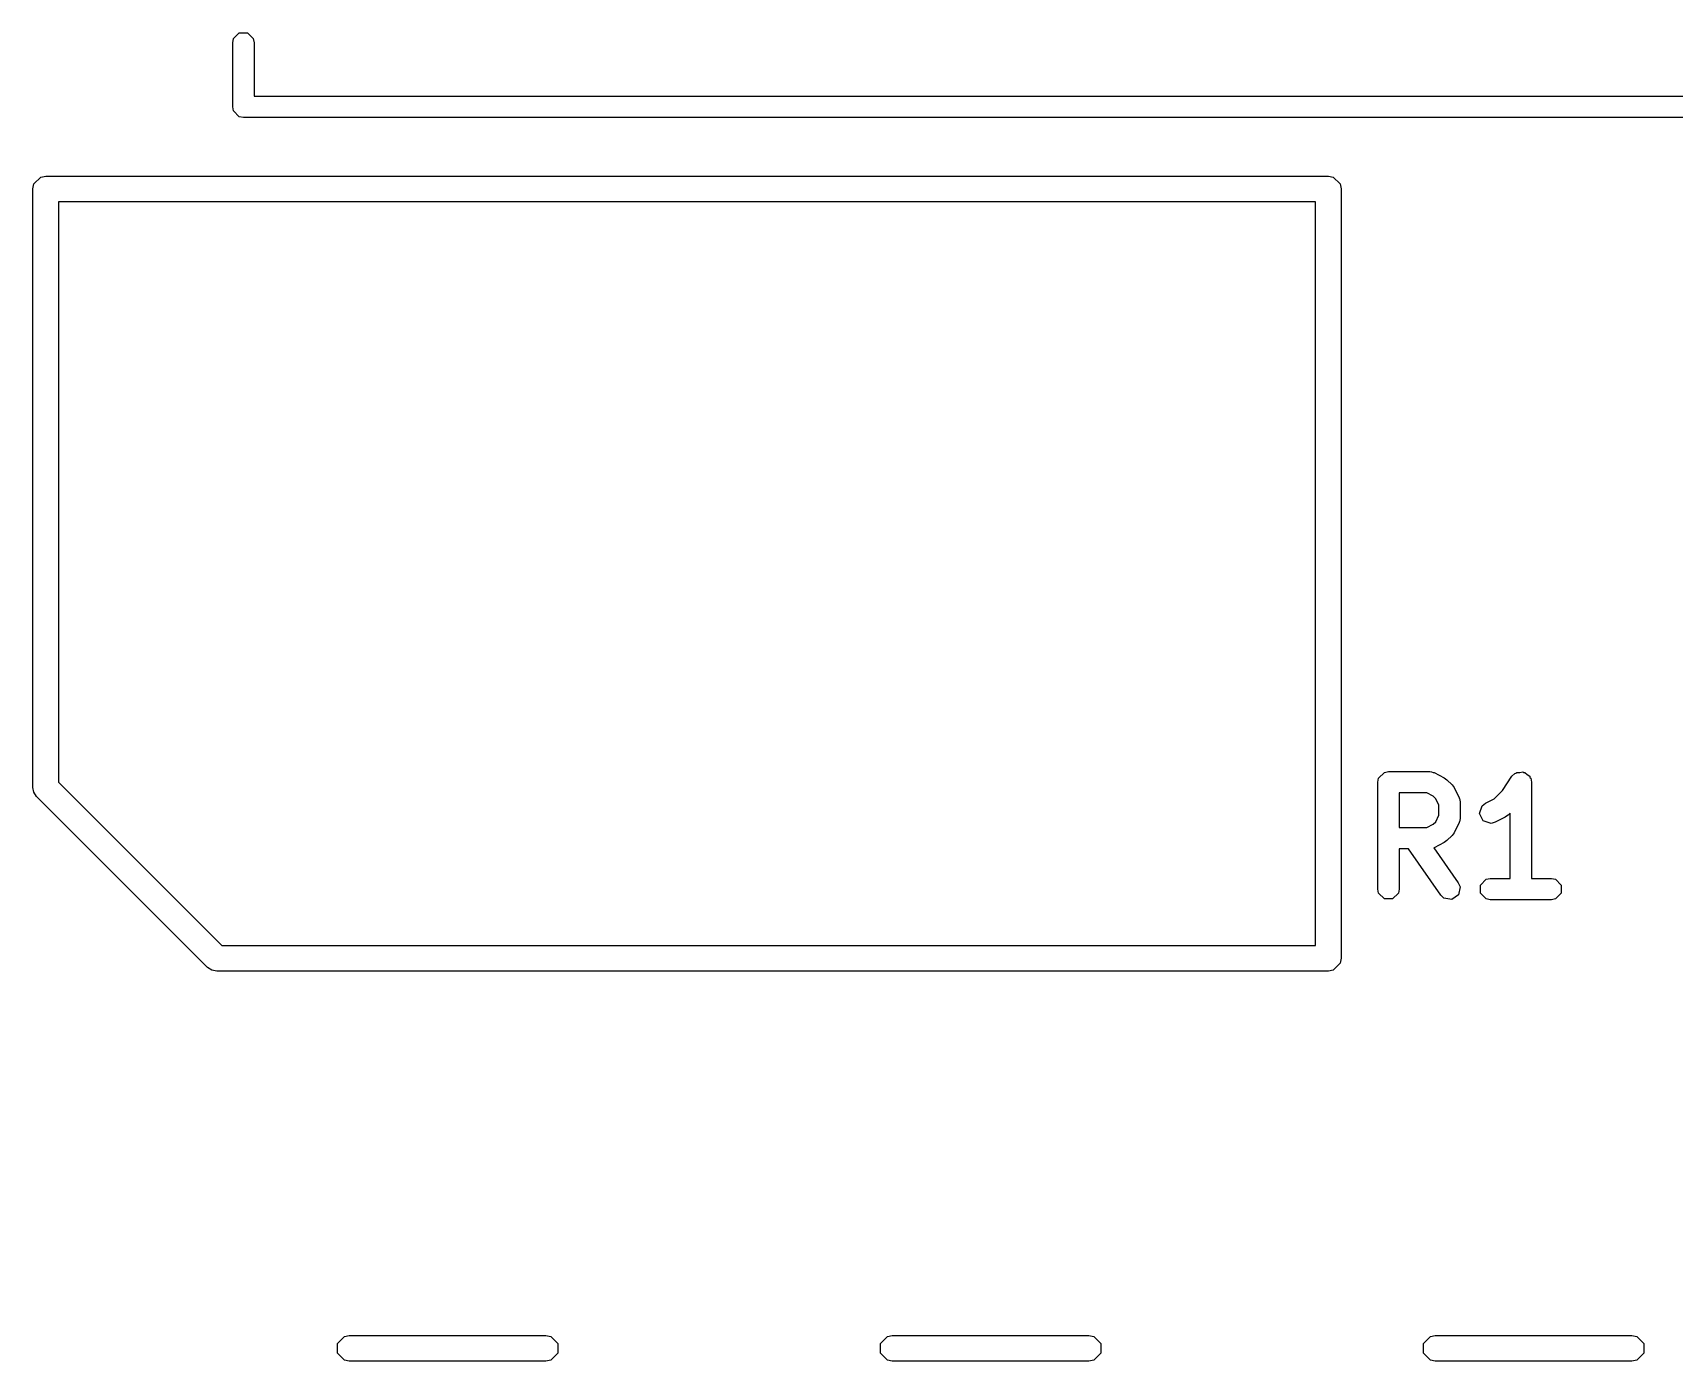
# Model space of a CAD drawing. Header units: inches. Extents: x 0.47 to 2.28, y -2.25 to -0.47.
# Drawn here: x 1.0547 to 1.357, y -1.651 to -1.4063 of the extents above; entities that cross this region are included whole.
import ezdxf

# ---------------------------------------------------------------- set-up
doc = ezdxf.new("R2010")
doc.units = ezdxf.units.IN
doc.header["$MEASUREMENT"] = 0
doc.layers.add('F.Silkscreen', color=41, linetype='CONTINUOUS', true_color=0xf2eda1)

msp = doc.modelspace()

# ---------------------------------------------------------------- linework, layer by layer
at = {"layer": 'F.Silkscreen', "linetype": 'CONTINUOUS'}
for p, q in [((1.09154, -1.40811), (1.09169, -1.40736)), ((1.09154, -1.41992), (1.09154, -1.40811)), ((1.09169, -1.40736), (1.09275, -1.40629)), ((1.09275, -1.40629), (1.09426, -1.40629)), ((1.09426, -1.40629), (1.09532, -1.40736)), ((1.09532, -1.40736), (1.09547, -1.40811)), ((1.09547, -1.40811), (1.09547, -1.41795)), ((1.09169, -1.42067), (1.09154, -1.41992)), ((1.09547, -1.41795), (1.81201, -1.41795)), ((1.09275, -1.42174), (1.09169, -1.42067)), ((1.0935, -1.42189), (1.09275, -1.42174)), ((1.81398, -1.42189), (1.0935, -1.42189)), ((1.05472, -1.43504), (1.0549, -1.43414)), ((1.05472, -1.54528), (1.05472, -1.43504)), ((1.0549, -1.43414), (1.05618, -1.43286)), ((1.05618, -1.43286), (1.05709, -1.43268)), ((1.05709, -1.43268), (1.29331, -1.43268)), ((1.29331, -1.43268), (1.29421, -1.43286)), ((1.29421, -1.43286), (1.29549, -1.43414)), ((1.29549, -1.43414), (1.29567, -1.43504)), ((1.29567, -1.43504), (1.29567, -1.57677)), ((1.05945, -1.4374), (1.05945, -1.5443)), ((1.29094, -1.4374), (1.05945, -1.4374)), ((1.29094, -1.57441), (1.29094, -1.4374)), ((1.05945, -1.5443), (1.08956, -1.57441)), ((1.3024, -1.54434), (1.30255, -1.54358)), ((1.3024, -1.56402), (1.3024, -1.54434)), ((1.30255, -1.54358), (1.30361, -1.54252)), ((1.30361, -1.54252), (1.30437, -1.54237)), ((1.30437, -1.54237), (1.31187, -1.54237)), ((1.31187, -1.54237), (1.31196, -1.54239)), ((1.31196, -1.54239), (1.31201, -1.54237)), ((1.31201, -1.54237), (1.31231, -1.54245)), ((1.31231, -1.54245), (1.31262, -1.54252)), ((1.31262, -1.54252), (1.31265, -1.54255)), ((1.31265, -1.54255), (1.31275, -1.54257)), ((1.31275, -1.54257), (1.31462, -1.54351)), ((1.31462, -1.54351), (1.31487, -1.54371)), ((1.31487, -1.54371), (1.31513, -1.54388)), ((1.31513, -1.54388), (1.31607, -1.54482)), ((1.32534, -1.54589), (1.3271, -1.54324)), ((1.3271, -1.54324), (1.32764, -1.5427)), ((1.32764, -1.5427), (1.32784, -1.54266)), ((1.32784, -1.54266), (1.32799, -1.54252)), ((1.32799, -1.54252), (1.32856, -1.54252)), ((1.32856, -1.54252), (1.32912, -1.5424)), ((1.32912, -1.5424), (1.32929, -1.54252)), ((1.32929, -1.54252), (1.32949, -1.54252)), ((1.32949, -1.54252), (1.3299, -1.54292)), ((1.3299, -1.54292), (1.33038, -1.54324)), ((1.33038, -1.54324), (1.33042, -1.54344)), ((1.33042, -1.54344), (1.33056, -1.54358)), ((1.33056, -1.54358), (1.33071, -1.54434)), ((1.33071, -1.54434), (1.33071, -1.56205)), ((1.0549, -1.54618), (1.05472, -1.54528)), ((1.05542, -1.54695), (1.0549, -1.54618)), ((1.08691, -1.57844), (1.05542, -1.54695)), ((1.3114, -1.5463), (1.30634, -1.5463)), ((1.30634, -1.5463), (1.30634, -1.55268)), ((1.31258, -1.54689), (1.3114, -1.5463)), ((1.31306, -1.54738), (1.31258, -1.54689)), ((1.31365, -1.54855), (1.31306, -1.54738)), ((1.31607, -1.54482), (1.31625, -1.54508)), ((1.31625, -1.54508), (1.31644, -1.54533)), ((1.31644, -1.54533), (1.31738, -1.5472)), ((1.31738, -1.5472), (1.3174, -1.5473)), ((1.3174, -1.5473), (1.31744, -1.54733)), ((1.31744, -1.54733), (1.3175, -1.54764)), ((1.32224, -1.5482), (1.32382, -1.5474)), ((1.32382, -1.5474), (1.32534, -1.54589)), ((1.31306, -1.55161), (1.31365, -1.55043)), ((1.31365, -1.55043), (1.31365, -1.54855)), ((1.3175, -1.54764), (1.31758, -1.54794)), ((1.31758, -1.54794), (1.31757, -1.54799)), ((1.31757, -1.54799), (1.31759, -1.54808)), ((1.31759, -1.54808), (1.31759, -1.5509)), ((1.32115, -1.5501), (1.32163, -1.54867)), ((1.32183, -1.55145), (1.32115, -1.5501)), ((1.32163, -1.54867), (1.32224, -1.5482)), ((1.32638, -1.55041), (1.32612, -1.55059)), ((1.32677, -1.55002), (1.32638, -1.55041)), ((1.32677, -1.56205), (1.32677, -1.55002)), ((1.30634, -1.55268), (1.3114, -1.55268)), ((1.3114, -1.55268), (1.31258, -1.55209)), ((1.31258, -1.55209), (1.31306, -1.55161)), ((1.31738, -1.55178), (1.31644, -1.55365)), ((1.3174, -1.55168), (1.31738, -1.55178)), ((1.31744, -1.55165), (1.3174, -1.55168)), ((1.3175, -1.55134), (1.31744, -1.55165)), ((1.31758, -1.55104), (1.3175, -1.55134)), ((1.31759, -1.5509), (1.31757, -1.55099)), ((1.31757, -1.55099), (1.31758, -1.55104)), ((1.32326, -1.55192), (1.32183, -1.55145)), ((1.324, -1.55172), (1.32326, -1.55192)), ((1.32587, -1.55078), (1.324, -1.55172)), ((1.32612, -1.55059), (1.32587, -1.55078)), ((1.31275, -1.55641), (1.3127, -1.55642)), ((1.3127, -1.55642), (1.31723, -1.56289)), ((1.31462, -1.55547), (1.31275, -1.55641)), ((1.31487, -1.55528), (1.31462, -1.55547)), ((1.31513, -1.5551), (1.31487, -1.55528)), ((1.31607, -1.55416), (1.31513, -1.5551)), ((1.31625, -1.5539), (1.31607, -1.55416)), ((1.31644, -1.55365), (1.31625, -1.5539)), ((1.30803, -1.55661), (1.30634, -1.55661)), ((1.30634, -1.55661), (1.30634, -1.56402)), ((1.314, -1.56515), (1.30803, -1.55661)), ((1.3213, -1.56327), (1.32236, -1.5622)), ((1.32236, -1.5622), (1.32312, -1.56205)), ((1.32312, -1.56205), (1.32677, -1.56205)), ((1.33071, -1.56205), (1.33436, -1.56205)), ((1.33436, -1.56205), (1.33512, -1.5622)), ((1.33512, -1.5622), (1.33618, -1.56327)), ((1.30255, -1.56477), (1.3024, -1.56402)), ((1.30361, -1.56584), (1.30255, -1.56477)), ((1.30619, -1.56477), (1.30512, -1.56584)), ((1.30634, -1.56402), (1.30619, -1.56477)), ((1.31456, -1.56568), (1.314, -1.56515)), ((1.31728, -1.56508), (1.31604, -1.56594)), ((1.31723, -1.56289), (1.31754, -1.56359)), ((1.31754, -1.56359), (1.31728, -1.56508)), ((1.3213, -1.56477), (1.3213, -1.56327)), ((1.32236, -1.56584), (1.3213, -1.56477)), ((1.33618, -1.56477), (1.33512, -1.56584)), ((1.33618, -1.56327), (1.33618, -1.56477)), ((1.30512, -1.56584), (1.30361, -1.56584)), ((1.31604, -1.56594), (1.31456, -1.56568)), ((1.32312, -1.56599), (1.32236, -1.56584)), ((1.33436, -1.56599), (1.32312, -1.56599)), ((1.33512, -1.56584), (1.33436, -1.56599)), ((1.08956, -1.57441), (1.29094, -1.57441)), ((1.29549, -1.57768), (1.29421, -1.57895)), ((1.29567, -1.57677), (1.29549, -1.57768)), ((1.08768, -1.57895), (1.08691, -1.57844)), ((1.08858, -1.57913), (1.08768, -1.57895)), ((1.29331, -1.57913), (1.08858, -1.57913)), ((1.29421, -1.57895), (1.29331, -1.57913)), ((1.11081, -1.64772), (1.11209, -1.64644)), ((1.11209, -1.64644), (1.11299, -1.64626)), ((1.11299, -1.64626), (1.14921, -1.64626)), ((1.14921, -1.64626), (1.15012, -1.64644)), ((1.15012, -1.64644), (1.15139, -1.64772)), ((1.21081, -1.64772), (1.21209, -1.64644)), ((1.21209, -1.64644), (1.21299, -1.64626)), ((1.21299, -1.64626), (1.24921, -1.64626)), ((1.24921, -1.64626), (1.25012, -1.64644)), ((1.25012, -1.64644), (1.2514, -1.64772)), ((1.31081, -1.64772), (1.31209, -1.64644)), ((1.31209, -1.64644), (1.31299, -1.64626)), ((1.31299, -1.64626), (1.34921, -1.64626)), ((1.34921, -1.64626), (1.35012, -1.64644)), ((1.35012, -1.64644), (1.35139, -1.64772)), ((1.11081, -1.64953), (1.11081, -1.64772)), ((1.11209, -1.6508), (1.11081, -1.64953)), ((1.15139, -1.64953), (1.15012, -1.6508)), ((1.15139, -1.64772), (1.15139, -1.64953)), ((1.21081, -1.64953), (1.21081, -1.64772)), ((1.21209, -1.6508), (1.21081, -1.64953)), ((1.2514, -1.64953), (1.25012, -1.6508)), ((1.2514, -1.64772), (1.2514, -1.64953)), ((1.31081, -1.64953), (1.31081, -1.64772)), ((1.31209, -1.6508), (1.31081, -1.64953)), ((1.35139, -1.64953), (1.35012, -1.6508)), ((1.35139, -1.64772), (1.35139, -1.64953)), ((1.11299, -1.65098), (1.11209, -1.6508)), ((1.14921, -1.65098), (1.11299, -1.65098)), ((1.15012, -1.6508), (1.14921, -1.65098)), ((1.21299, -1.65098), (1.21209, -1.6508)), ((1.24921, -1.65098), (1.21299, -1.65098)), ((1.25012, -1.6508), (1.24921, -1.65098)), ((1.31299, -1.65098), (1.31209, -1.6508)), ((1.34921, -1.65098), (1.31299, -1.65098)), ((1.35012, -1.6508), (1.34921, -1.65098))]:
    msp.add_line(p, q, dxfattribs=at)

doc.saveas('drawing.dxf')
